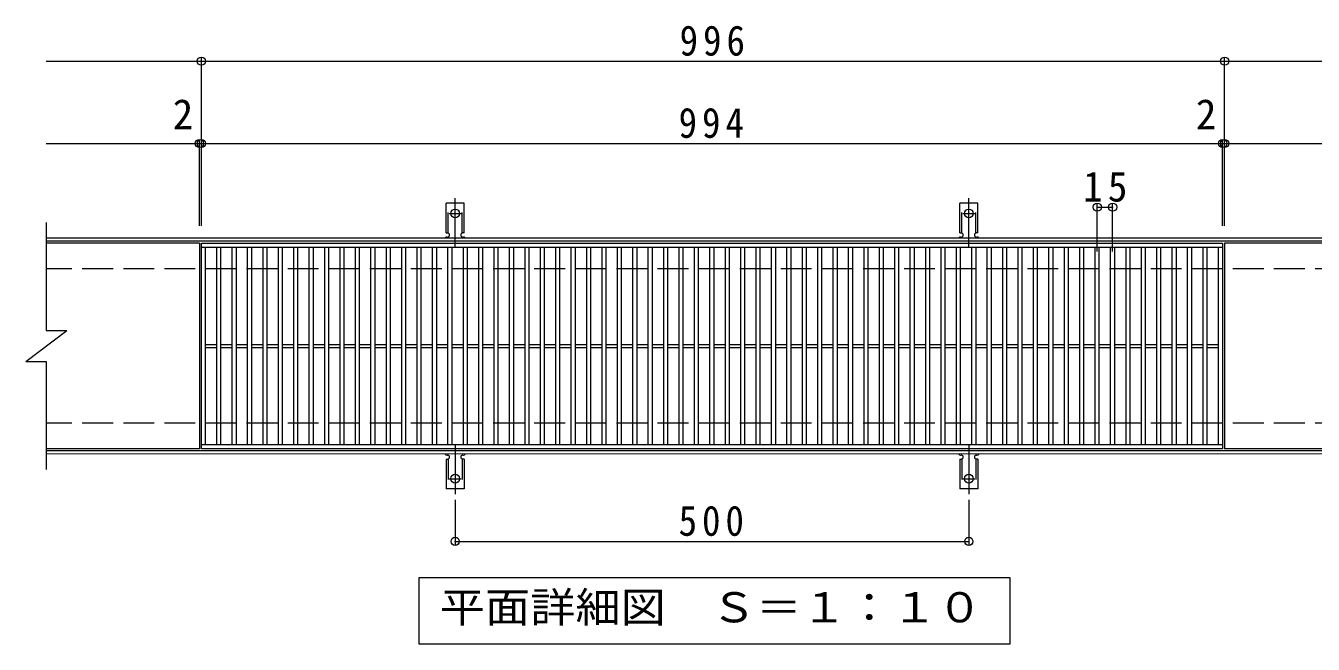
# Model space of a CAD drawing. Units: millimetres, scale not verified. Extents: x -1547 to 1649, y -1379 to 1187.
# Drawn here: x -674 to 579, y 585 to 1187 of the extents above; entities that cross this region are included whole.
import ezdxf
from ezdxf.enums import TextEntityAlignment as Align

# ---------------------------------------------------------------- set-up
doc = ezdxf.new("R2010")
doc.units = ezdxf.units.MM
doc.header["$LTSCALE"] = 10
doc.header["$PDMODE"] = 32
doc.header["$PDSIZE"] = 8
for name, pattern in [('CHAIN2', [12, 9, -1, 1, -1]), ('DASHED2', [3, 2, -1]), ('DASHED3', [4, 3, -1])]:
    doc.linetypes.add(name, pattern=pattern)
for name, color, linetype, lineweight in [('C-1', 2, 'Continuous', 9), ('C-2', 3, 'Continuous', 9), ('C-4', 7, 'Continuous', 9), ('C-5', 7, 'Continuous', 9), ('C-A', 3, 'Continuous', 9)]:
    doc.layers.add(name, color=color, linetype=linetype, lineweight=lineweight)
doc.styles.add('ＭＳ ゴシック', font='')
doc.styles.get('ＭＳ ゴシック').set_extended_font_data('MS Gothic')

msp = doc.modelspace()

# ---------------------------------------------------------------- linework, layer by layer
at = {"layer": 'C-1'}
for p, q in [((650.92, 980.41), (-654.08, 980.41)), ((650.92, 977.4), (-654.08, 977.4)), ((650.92, 773.41), (-654.08, 773.4)), ((650.92, 770.41), (-654.08, 770.4))]:
    msp.add_line(p, q, dxfattribs=at)
at = {"layer": 'C-1', "linetype": 'DASHED3'}
for p, q in [((650.92, 950.4), (-654.08, 950.4)), ((650.92, 800.41), (-654.08, 800.4))]:
    msp.add_line(p, q, dxfattribs=at)
at = {"layer": 'C-2'}
for p, q in [((-654.08, 995.41), (-654.08, 890.41)), ((-505.08, 975.4), (-654.08, 975.4)), ((-505.08, 975.4), (-505.08, 775.41)), ((-503.08, 971.4), (490.92, 971.4)), ((-499.08, 779.4), (-499.08, 971.4)), ((-488.08, 779.4), (-488.08, 971.4)), ((-484.08, 779.4), (-484.08, 971.4)), ((-473.08, 779.4), (-473.08, 971.4)), ((-469.08, 779.4), (-469.08, 971.4)), ((-458.08, 779.4), (-458.08, 971.4)), ((-454.08, 779.4), (-454.08, 971.4)), ((-443.08, 779.4), (-443.08, 971.4)), ((-439.08, 779.4), (-439.08, 971.4)), ((-428.08, 779.4), (-428.08, 971.4)), ((-424.08, 779.4), (-424.08, 971.4)), ((-413.08, 779.4), (-413.08, 971.4)), ((-409.08, 779.4), (-409.08, 971.4)), ((-398.08, 779.4), (-398.08, 971.4)), ((-394.08, 779.4), (-394.08, 971.4)), ((-383.08, 779.4), (-383.08, 971.4)), ((-379.08, 779.4), (-379.08, 971.4)), ((-368.08, 779.4), (-368.08, 971.4)), ((-364.08, 779.4), (-364.08, 971.4)), ((-353.08, 779.4), (-353.08, 971.4)), ((-349.08, 779.4), (-349.08, 971.4)), ((-338.08, 779.4), (-338.08, 971.4)), ((-334.08, 779.4), (-334.08, 971.4)), ((-323.08, 779.4), (-323.08, 971.4)), ((-319.08, 779.4), (-319.08, 971.4)), ((-308.08, 779.4), (-308.08, 971.4)), ((-304.08, 779.4), (-304.08, 971.4)), ((-293.08, 779.4), (-293.08, 971.4)), ((-289.08, 779.4), (-289.08, 971.4)), ((-278.08, 779.4), (-278.08, 971.4)), ((-274.08, 779.4), (-274.08, 971.4)), ((-263.08, 779.4), (-263.08, 971.4)), ((-259.08, 779.4), (-259.08, 971.4)), ((-248.08, 779.4), (-248.08, 971.4)), ((-244.08, 779.4), (-244.08, 971.4)), ((-233.08, 779.4), (-233.08, 971.4)), ((-229.08, 779.4), (-229.08, 971.4)), ((-218.08, 779.4), (-218.08, 971.4)), ((-214.08, 779.4), (-214.08, 971.4)), ((-203.08, 779.4), (-203.08, 971.4)), ((-199.08, 779.4), (-199.08, 971.4)), ((-188.08, 779.4), (-188.08, 971.4)), ((-184.08, 779.4), (-184.08, 971.4)), ((-173.08, 779.4), (-173.08, 971.4)), ((-169.08, 779.4), (-169.08, 971.4)), ((-158.08, 779.4), (-158.08, 971.4)), ((-154.08, 779.4), (-154.08, 971.4)), ((-143.08, 779.4), (-143.08, 971.4)), ((-139.08, 779.4), (-139.08, 971.4)), ((-128.08, 779.4), (-128.08, 971.4)), ((-124.08, 779.4), (-124.08, 971.4)), ((-113.08, 779.4), (-113.08, 971.4)), ((-109.08, 779.4), (-109.08, 971.4)), ((-98.08, 779.4), (-98.08, 971.4)), ((-94.08, 779.4), (-94.08, 971.4)), ((-83.08, 779.4), (-83.08, 971.4)), ((-79.08, 779.4), (-79.08, 971.4)), ((-68.08, 779.4), (-68.08, 971.4)), ((-64.08, 779.4), (-64.08, 971.4)), ((-53.08, 779.4), (-53.08, 971.4)), ((-49.08, 779.4), (-49.08, 971.4)), ((-38.08, 779.4), (-38.08, 971.4)), ((-34.08, 779.4), (-34.08, 971.4)), ((-23.08, 779.4), (-23.08, 971.4)), ((-19.08, 779.4), (-19.08, 971.4)), ((-8.08, 779.4), (-8.08, 971.4)), ((-4.08, 779.4), (-4.08, 971.4)), ((6.92, 779.4), (6.92, 971.4)), ((10.92, 779.4), (10.92, 971.4)), ((21.92, 779.4), (21.92, 971.4)), ((25.92, 779.4), (25.92, 971.4)), ((36.92, 779.4), (36.92, 971.4)), ((40.92, 779.4), (40.92, 971.4)), ((51.92, 779.4), (51.92, 971.4)), ((55.92, 779.4), (55.92, 971.4)), ((66.92, 779.4), (66.92, 971.4)), ((70.92, 779.4), (70.92, 971.4)), ((81.92, 779.4), (81.92, 971.4)), ((85.92, 779.4), (85.92, 971.4)), ((96.92, 779.4), (96.92, 971.4)), ((100.92, 779.4), (100.92, 971.4)), ((111.92, 779.4), (111.92, 971.4)), ((115.92, 779.4), (115.92, 971.4)), ((126.92, 779.4), (126.92, 971.4)), ((130.92, 779.4), (130.92, 971.4)), ((141.92, 779.4), (141.92, 971.4)), ((145.92, 779.4), (145.92, 971.4)), ((156.92, 779.4), (156.92, 971.4)), ((160.92, 779.4), (160.92, 971.4)), ((171.92, 779.4), (171.92, 971.4)), ((175.92, 779.4), (175.92, 971.4)), ((186.92, 779.4), (186.92, 971.4)), ((190.92, 779.4), (190.92, 971.4)), ((201.92, 779.4), (201.92, 971.4)), ((205.92, 779.4), (205.92, 971.4)), ((216.92, 779.4), (216.92, 971.4)), ((220.92, 779.4), (220.92, 971.4)), ((231.92, 779.4), (231.92, 971.4)), ((235.92, 779.4), (235.92, 971.4)), ((246.92, 779.4), (246.92, 971.4)), ((250.92, 779.4), (250.92, 971.4)), ((261.92, 779.4), (261.92, 971.4)), ((265.92, 779.4), (265.92, 971.4)), ((276.92, 779.4), (276.92, 971.4)), ((280.92, 779.4), (280.92, 971.4)), ((291.92, 779.4), (291.92, 971.4)), ((295.92, 779.4), (295.92, 971.4)), ((306.92, 779.4), (306.92, 971.4)), ((310.92, 779.4), (310.92, 971.4)), ((321.92, 779.4), (321.92, 971.4)), ((325.92, 779.4), (325.92, 971.4)), ((336.92, 779.4), (336.92, 971.4)), ((340.92, 779.4), (340.92, 971.4)), ((351.92, 779.4), (351.92, 971.4)), ((355.92, 779.4), (355.92, 971.4)), ((366.92, 779.4), (366.92, 971.4)), ((370.92, 779.4), (370.92, 971.4)), ((381.92, 779.4), (381.92, 971.4)), ((385.92, 779.4), (385.92, 971.4)), ((396.92, 779.4), (396.92, 971.4)), ((400.92, 779.4), (400.92, 971.4)), ((411.92, 779.4), (411.92, 971.4)), ((415.92, 779.4), (415.92, 971.4)), ((426.92, 779.4), (426.92, 971.4)), ((430.92, 779.4), (430.92, 971.4)), ((441.92, 779.4), (441.92, 971.4)), ((445.92, 779.4), (445.92, 971.4)), ((456.92, 779.4), (456.92, 971.4)), ((460.92, 779.4), (460.92, 971.4)), ((471.92, 779.4), (471.92, 971.4)), ((475.92, 779.4), (475.92, 971.4)), ((486.92, 779.4), (486.92, 971.4)), ((490.92, 975.4), (490.92, 775.4)), ((492.92, 975.4), (492.92, 775.41)), ((650.92, 975.4), (492.92, 975.4)), ((-674.08, 860.4), (-634.08, 890.41)), ((-654.08, 890.41), (-634.08, 890.41)), ((-499.08, 876.9), (-488.08, 876.9)), ((-499.08, 873.9), (-488.08, 873.9)), ((-484.08, 876.9), (-473.08, 876.9)), ((-484.08, 873.9), (-473.08, 873.9)), ((-469.08, 876.9), (-458.08, 876.9)), ((-469.08, 873.9), (-458.08, 873.9)), ((-454.08, 876.9), (-443.08, 876.9)), ((-454.08, 873.9), (-443.08, 873.9)), ((-439.08, 876.9), (-428.08, 876.9)), ((-439.08, 873.9), (-428.08, 873.9)), ((-424.08, 876.9), (-413.08, 876.9)), ((-424.08, 873.9), (-413.08, 873.9)), ((-409.08, 876.9), (-398.08, 876.9)), ((-409.08, 873.9), (-398.08, 873.9)), ((-394.08, 876.9), (-383.08, 876.9)), ((-394.08, 873.9), (-383.08, 873.9)), ((-379.08, 876.9), (-368.08, 876.9)), ((-379.08, 873.9), (-368.08, 873.9)), ((-364.08, 876.9), (-353.08, 876.9)), ((-364.08, 873.9), (-353.08, 873.9)), ((-349.08, 876.9), (-338.08, 876.9)), ((-349.08, 873.9), (-338.08, 873.9)), ((-334.08, 876.9), (-323.08, 876.9)), ((-334.08, 873.9), (-323.08, 873.9)), ((-319.08, 876.9), (-308.08, 876.9)), ((-319.08, 873.9), (-308.08, 873.9)), ((-304.08, 876.9), (-293.08, 876.9)), ((-304.08, 873.9), (-293.08, 873.9)), ((-289.08, 876.9), (-278.08, 876.9)), ((-289.08, 873.9), (-278.08, 873.9)), ((-274.08, 876.9), (-263.08, 876.9)), ((-274.08, 873.9), (-263.08, 873.9)), ((-259.08, 876.9), (-248.08, 876.9)), ((-259.08, 873.9), (-248.08, 873.9)), ((-244.08, 876.9), (-233.08, 876.9)), ((-244.08, 873.9), (-233.08, 873.9)), ((-229.08, 876.9), (-218.08, 876.9)), ((-229.08, 873.9), (-218.08, 873.9)), ((-214.08, 876.9), (-203.08, 876.9)), ((-214.08, 873.9), (-203.08, 873.9)), ((-199.08, 876.9), (-188.08, 876.9)), ((-199.08, 873.9), (-188.08, 873.9)), ((-184.08, 876.9), (-173.08, 876.9)), ((-184.08, 873.9), (-173.08, 873.9)), ((-169.08, 876.9), (-158.08, 876.9)), ((-169.08, 873.9), (-158.08, 873.9)), ((-154.08, 876.9), (-143.08, 876.9)), ((-154.08, 873.9), (-143.08, 873.9)), ((-139.08, 876.9), (-128.08, 876.9)), ((-139.08, 873.9), (-128.08, 873.9)), ((-124.08, 876.9), (-113.08, 876.9)), ((-124.08, 873.9), (-113.08, 873.9)), ((-109.08, 876.9), (-98.08, 876.9)), ((-109.08, 873.9), (-98.08, 873.9)), ((-94.08, 876.9), (-83.08, 876.9)), ((-94.08, 873.9), (-83.08, 873.9)), ((-79.08, 876.9), (-68.08, 876.9)), ((-79.08, 873.9), (-68.08, 873.9)), ((-64.08, 876.9), (-53.08, 876.9)), ((-64.08, 873.9), (-53.08, 873.9)), ((-49.08, 876.9), (-38.08, 876.9)), ((-49.08, 873.9), (-38.08, 873.9)), ((-34.08, 876.9), (-23.08, 876.9)), ((-34.08, 873.9), (-23.08, 873.9)), ((-19.08, 876.9), (-8.08, 876.9)), ((-19.08, 873.9), (-8.08, 873.9)), ((-4.08, 876.9), (6.92, 876.9)), ((-4.08, 873.9), (6.92, 873.9)), ((10.92, 876.9), (21.92, 876.9)), ((10.92, 873.9), (21.92, 873.9)), ((25.92, 876.9), (36.92, 876.9)), ((25.92, 873.9), (36.92, 873.9)), ((40.92, 876.9), (51.92, 876.9)), ((40.92, 873.9), (51.92, 873.9)), ((55.92, 876.9), (66.92, 876.9)), ((55.92, 873.9), (66.92, 873.9)), ((70.92, 876.9), (81.92, 876.9)), ((70.92, 873.9), (81.92, 873.9)), ((85.92, 876.9), (96.92, 876.9)), ((85.92, 873.9), (96.92, 873.9)), ((100.92, 876.9), (111.92, 876.9)), ((100.92, 873.9), (111.92, 873.9)), ((115.92, 876.9), (126.92, 876.9)), ((115.92, 873.9), (126.92, 873.9)), ((130.92, 876.9), (141.92, 876.9)), ((130.92, 873.9), (141.92, 873.9)), ((145.92, 876.9), (156.92, 876.9)), ((145.92, 873.9), (156.92, 873.9)), ((160.92, 876.9), (171.92, 876.9)), ((160.92, 873.9), (171.92, 873.9)), ((175.92, 876.9), (186.92, 876.9)), ((175.92, 873.9), (186.92, 873.9)), ((190.92, 876.9), (201.92, 876.9)), ((190.92, 873.9), (201.92, 873.9)), ((205.92, 876.9), (216.92, 876.9)), ((205.92, 873.9), (216.92, 873.9)), ((220.92, 876.9), (231.92, 876.9)), ((220.92, 873.9), (231.92, 873.9)), ((235.92, 876.9), (246.92, 876.9)), ((235.92, 873.9), (246.92, 873.9)), ((250.92, 876.9), (261.92, 876.9)), ((250.92, 873.9), (261.92, 873.9)), ((265.92, 876.9), (276.92, 876.9)), ((265.92, 873.9), (276.92, 873.9)), ((280.92, 876.9), (291.92, 876.9)), ((280.92, 873.9), (291.92, 873.9)), ((295.92, 876.9), (306.92, 876.9)), ((295.92, 873.9), (306.92, 873.9)), ((310.92, 876.9), (321.92, 876.9)), ((310.92, 873.9), (321.92, 873.9)), ((325.92, 876.9), (336.92, 876.9)), ((325.92, 873.9), (336.92, 873.9)), ((340.92, 876.9), (351.92, 876.9)), ((340.92, 873.9), (351.92, 873.9)), ((355.92, 876.9), (366.92, 876.9)), ((355.92, 873.9), (366.92, 873.9)), ((370.92, 876.9), (381.92, 876.9)), ((370.92, 873.9), (381.92, 873.9)), ((385.92, 876.9), (396.92, 876.9)), ((385.92, 873.9), (396.92, 873.9)), ((400.92, 876.9), (411.92, 876.9)), ((400.92, 873.9), (411.92, 873.9)), ((415.92, 876.9), (426.92, 876.9)), ((415.92, 873.9), (426.92, 873.9)), ((430.92, 876.9), (441.92, 876.9)), ((430.92, 873.9), (441.92, 873.9)), ((445.92, 876.9), (456.92, 876.9)), ((445.92, 873.9), (456.92, 873.9)), ((460.92, 876.9), (471.92, 876.9)), ((460.92, 873.9), (471.92, 873.9)), ((475.92, 876.9), (486.92, 876.9)), ((475.92, 873.9), (486.92, 873.9)), ((-674.08, 860.4), (-654.08, 860.4)), ((-654.08, 860.4), (-654.08, 755.4)), ((490.92, 779.4), (-503.08, 779.4)), ((-505.08, 775.41), (-654.08, 775.41)), ((490.92, 775.4), (-503.08, 775.4)), ((650.92, 775.41), (492.92, 775.41))]:
    msp.add_line(p, q, dxfattribs=at)
msp.add_lwpolyline([(-503.08, 775.4), (-503.08, 975.4), (490.92, 975.4)], dxfattribs=at)
at = {"layer": 'C-4'}
for p, q in [((-503.08, 992.4), (-503.08, 1155.4)), ((492.92, 992.4), (492.92, 1155.4)), ((-654.08, 1152.4), (650.92, 1152.4)), ((-654.08, 1072.4), (650.92, 1072.4)), ((-505.08, 992.4), (-505.08, 1075.4)), ((490.92, 992.4), (490.92, 1075.4)), ((368.92, 967.41), (368.92, 1013.41)), ((368.92, 1010.41), (383.92, 1010.41)), ((383.92, 967.41), (383.92, 1013.41)), ((-256.08, 725.68), (-256.08, 682.4)), ((243.92, 725.68), (243.92, 682.4)), ((-256.08, 685.4), (243.92, 685.4))]:
    msp.add_line(p, q, dxfattribs=at)
for p in [(-503.08, 1152.4), (492.92, 1152.4), (-505.08, 1072.4), (-503.08, 1072.4), (490.92, 1072.4), (492.92, 1072.4), (368.92, 1010.41), (383.92, 1010.41), (-256.08, 685.4), (243.92, 685.4)]:
    msp.add_point(p, dxfattribs=at)
at = {"layer": 'C-5'}
msp.add_lwpolyline([(-291.08, 585.41), (-291.08, 650.4), (283.92, 650.4), (283.92, 585.41)], close=True, dxfattribs=at)
at = {"layer": 'C-A', "color": 7, "linetype": 'CHAIN2'}
for p, q in [((-256.08, 971.94), (-256.08, 1019.34)), ((243.92, 971.94), (243.92, 1019.34)), ((-261.86, 1004.4), (-250.31, 1004.4)), ((238.14, 1004.4), (249.69, 1004.4)), ((-256.08, 778.87), (-256.08, 731.47)), ((243.92, 778.87), (243.92, 731.47)), ((-261.86, 746.4), (-250.31, 746.4)), ((238.14, 746.4), (249.69, 746.4))]:
    msp.add_line(p, q, dxfattribs=at)
at = {"layer": 'C-A'}
for p, q in [((-264.83, 985.4), (-264.83, 1014.4)), ((-247.33, 1014.4), (-264.83, 1014.4)), ((-247.33, 985.4), (-247.33, 1014.4)), ((235.17, 985.4), (235.17, 1014.4)), ((252.67, 1014.4), (235.17, 1014.4)), ((252.67, 985.4), (252.67, 1014.4)), ((-264.83, 985.4), (-263.58, 985.4)), ((-264.08, 981.4), (-263.58, 981.4)), ((-248.59, 981.4), (-248.08, 981.4)), ((-247.33, 985.4), (-248.58, 985.4)), ((235.17, 985.4), (236.42, 985.4)), ((235.92, 981.4), (236.42, 981.4)), ((251.41, 981.4), (251.92, 981.4)), ((252.67, 985.4), (251.42, 985.4)), ((-264.83, 765.4), (-263.58, 765.4)), ((-264.83, 765.4), (-264.83, 736.4)), ((-264.08, 769.4), (-263.58, 769.4)), ((-248.59, 769.4), (-248.08, 769.4)), ((-247.33, 765.4), (-248.58, 765.4)), ((-247.33, 765.4), (-247.33, 736.4)), ((235.17, 765.4), (236.42, 765.4)), ((235.17, 765.4), (235.17, 736.4)), ((235.92, 769.4), (236.42, 769.4)), ((251.41, 769.4), (251.92, 769.4)), ((252.67, 765.4), (251.42, 765.4)), ((252.67, 765.4), (252.67, 736.4)), ((-247.33, 736.4), (-264.83, 736.4)), ((252.67, 736.4), (235.17, 736.4))]:
    msp.add_line(p, q, dxfattribs=at)
at = {"layer": 'C-A', "linetype": 'DASHED2'}
for p, q in [((-262.83, 985.26), (-262.83, 1014.4)), ((-249.33, 985.26), (-249.33, 1014.4)), ((237.17, 985.26), (237.17, 1014.4)), ((250.67, 985.26), (250.67, 1014.4)), ((-262.83, 765.55), (-262.83, 736.4)), ((-249.33, 765.55), (-249.33, 736.4)), ((237.17, 765.55), (237.17, 736.4)), ((250.67, 765.55), (250.67, 736.4))]:
    msp.add_line(p, q, dxfattribs=at)
at = {"layer": 'C-A'}
for centre in [(-256.08, 1004.4), (243.92, 1004.4), (-256.08, 746.4), (243.92, 746.4)]:
    msp.add_circle(centre, 4.25, dxfattribs=at)
for centre, start, end in [((-264.08, 979.4), 90.27596, 150.00047), ((-263.58, 983.4), 270, 90), ((-248.58, 983.4), 90, 269.8667), ((-248.08, 979.4), 29.99927, 89.75836), ((235.92, 979.4), 90.27596, 150.00047), ((236.42, 983.4), 270, 90), ((251.42, 983.4), 90, 269.8667), ((251.92, 979.4), 29.99927, 89.75836), ((-264.08, 771.4), 209.99951, 269.72403), ((-263.58, 767.4), 270, 90), ((-248.58, 767.4), 90.13329, 270), ((-248.08, 771.4), 270.24162, 330.00072), ((235.92, 771.4), 209.99951, 269.72403), ((236.42, 767.4), 270, 90), ((251.42, 767.4), 90.13329, 270), ((251.92, 771.4), 270.24162, 330.00072)]:
    msp.add_arc(centre, 2, start, end, dxfattribs=at)

# ---------------------------------------------------------------- texts
at = {"layer": 'C-4', "color": 2, "style": 'ＭＳ ゴシック'}
for p in [(-531.05, 1077.4), (464.95, 1077.4)]:
    msp.add_text('2', height=29.33, dxfattribs=at).set_placement(p, align=Align.BOTTOM_LEFT)
at = {"layer": 'C-4', "color": 2, "char_height": 29.33, "attachment_point": 7, "style": 'ＭＳ ゴシック'}
for s, insert in [('\\T1.27;\\W0.9;996', (-37.58, 1157.4)), ('\\T1.27;\\W0.9;994', (-38.58, 1077.4)), ('\\T1.27;\\W0.95;15', (355.17, 1015.41)), ('\\T1.27;\\W0.9;500', (-38.58, 690.4))]:
    msp.add_mtext(s, dxfattribs=dict(at, insert=insert))
at = {"layer": 'C-5', "color": 2, "style": 'ＭＳ ゴシック', "width": 1.1}
msp.add_text('平面詳細図\u3000Ｓ＝１：１０', height=29.33, dxfattribs=at).set_placement((-271.08, 597.9), align=Align.BOTTOM_LEFT)

doc.saveas('drawing.dxf')
